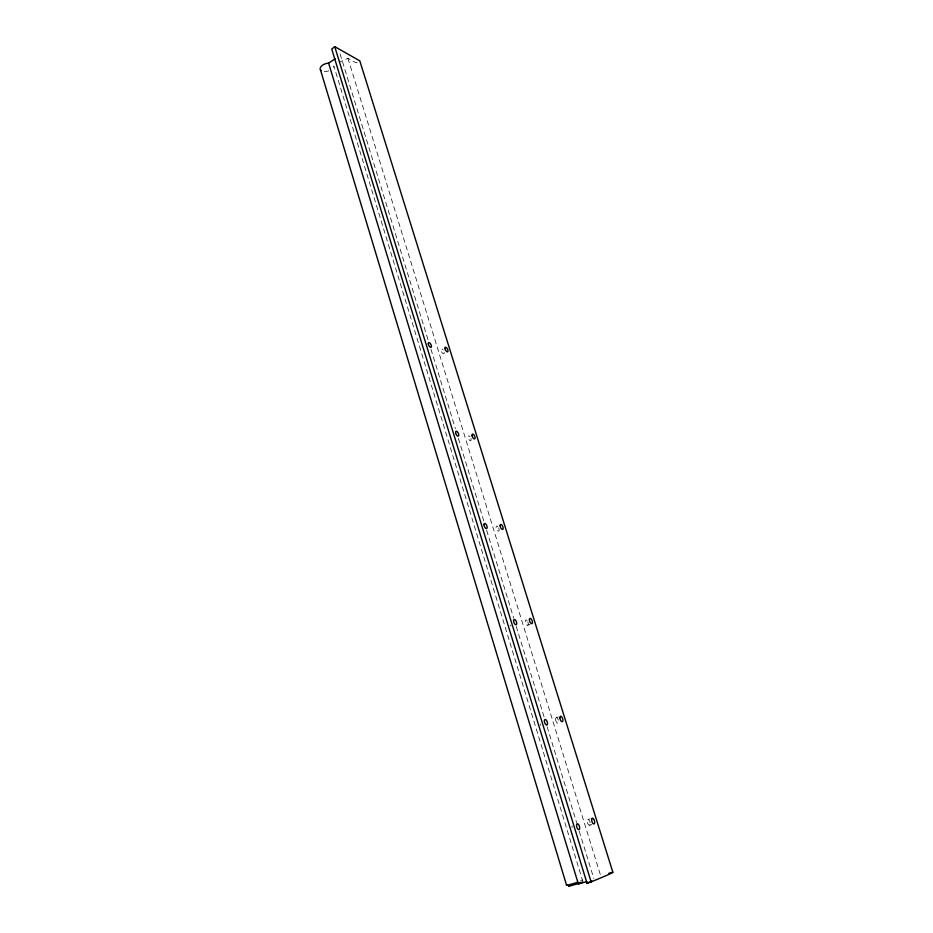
<?xml version="1.0" encoding="UTF-8"?>
<svg xmlns="http://www.w3.org/2000/svg" width="933" height="933" viewBox="0 0 933 933"><rect width="100%" height="100%" fill="white"/><g stroke="black" fill="none" stroke-linecap="round" stroke-linejoin="round"><path stroke-width="0.7" stroke-dasharray="4.67 3.5" d="M357.246 62.499L355.753 62.698L347.904 58.289L340.335 61.718M527.588 625.238L529.979 624.34M556.255 717.687L558.4 716.964M590.099 824.597A2.997 1.318 73.5 0 1 587.755 823.547A2.997 1.318 73.5 0 1 587.825 819.501L590.053 818.847M589.609 825.215L591.837 824.585M347.904 58.289L600.572 875.411M340.09 53.904L428.375 340.848M430.953 349.21L455.386 428.609M458.383 438.358L484.099 521.932M486.664 530.294L513.675 618.043M516.241 626.405L544.102 716.952M547.1 726.702L576.676 822.813M579.241 831.163L593.82 878.524M582.95 881.79L333.862 65.975A7.067 3.884 -16.7 0 1 332.918 68.144M328.789 70.815A7.067 3.884 -16.7 0 1 323.646 71.479M510.946 626.09A2.834 1.306 69.3 0 1 510.153 625.133M572.092 827.699A3.067 1.376 73.8 0 1 572.151 825.705M540.872 725.349A2.939 1.341 71.6 0 1 540.254 723.985M580.594 880.367A8.432 0.595 -17 0 1 582.355 880.39M587.825 819.501A2.997 1.318 73.5 0 1 590.134 822.649M527.798 621.833A2.776 1.248 69.3 0 1 527.46 625.238A2.776 1.248 69.3 0 1 525.244 621.565A2.776 1.248 69.3 0 1 527.098 620.678M498.689 528.055A2.706 1.213 67.1 0 1 498.292 531.157A2.706 1.213 67.1 0 1 496.099 527.507A2.706 1.213 67.1 0 1 498 526.9M470.943 438.545A2.647 1.166 65.1 0 1 469.987 440.609A2.647 1.166 65.1 0 1 468.074 436.901A2.647 1.166 65.1 0 1 470.022 436.761M444.166 352.382A2.601 1.12 63.2 0 1 442.743 353.397A2.601 1.12 63.2 0 1 441.134 349.782A2.601 1.12 63.2 0 1 443.105 350.027M555.578 719.296A2.881 1.283 71.4 0 0 557.957 723.168A2.881 1.283 71.4 0 0 557.771 718.818A2.881 1.283 71.4 0 0 555.578 719.296"/><path stroke-width="1.4" d="M587.044 883.283L331.74 49.076L334.749 46.65L359.8 60.832L612.841 872.215C614.136 872.822 572.361 889.627 591.895 881.009M321.127 70.57A7.067 3.884 -16.7 0 1 321.477 66.091A7.067 3.884 -16.7 0 1 328.591 63.106L335.087 58.814M580.793 882.805L581.492 882.338L580.466 882.396M569.328 885.837L568.605 886.303L579.836 883.201M570.296 885.429L571.579 884.95M608.817 873.3L612.841 872.215M328.591 63.106L578.343 883.901L586.974 881.615M334.749 46.65L591.23 882.233M320.427 69.765L566.506 885.009M577.819 882.175A8.432 0.595 -17 0 1 569.025 884.752A8.432 0.595 -17 0 1 566.972 884.706M582.868 882.093A8.432 0.606 -17 0 1 578.343 883.901M576.547 824.97A3.067 1.365 73.7 0 0 578.647 829.659A3.067 1.365 73.7 0 0 579.101 825.472A3.067 1.365 73.7 0 0 576.547 824.97M591.674 819.372A2.997 1.306 73.5 0 0 593.715 823.967A2.997 1.306 73.5 0 0 594.123 819.885A2.997 1.306 73.5 0 0 591.674 819.372M544.382 721.081A2.951 1.341 71.5 0 0 546.82 725.058A2.951 1.341 71.5 0 0 546.656 720.603A2.951 1.341 71.5 0 0 544.382 721.081M559.893 717.85A2.881 1.283 71.4 0 0 562.272 721.745A2.881 1.283 71.4 0 0 562.074 717.384A2.881 1.283 71.4 0 0 559.893 717.85M513.558 620.83A2.846 1.306 69.3 0 0 515.972 624.795A2.846 1.306 69.3 0 0 515.879 620.667A2.846 1.306 69.3 0 0 513.558 620.83M529.408 619.792A2.787 1.248 69.2 0 0 531.752 623.676A2.787 1.248 69.2 0 0 531.635 619.629A2.787 1.248 69.2 0 0 529.408 619.792M483.982 524.638A2.764 1.26 67 0 0 486.361 528.591A2.764 1.26 67 0 0 486.35 524.766A2.764 1.26 67 0 0 483.982 524.638M500.123 525.606A2.706 1.213 67.1 0 0 502.455 529.477A2.706 1.213 67.1 0 0 502.397 525.734A2.706 1.213 67.1 0 0 500.123 525.606M455.619 432.83A2.706 1.213 64.9 0 0 458.266 436.166A2.706 1.213 64.9 0 0 457.602 432.107A2.706 1.213 64.9 0 0 455.619 432.83M472.04 435.653A2.647 1.166 65.1 0 0 474.605 438.918A2.647 1.166 65.1 0 0 473.929 434.941A2.647 1.166 65.1 0 0 472.04 435.653M428.305 343.997A2.659 1.166 63 0 0 430.941 347.391A2.659 1.166 63 0 0 430.335 343.554A2.659 1.166 63 0 0 428.305 343.997M444.959 348.545A2.601 1.12 63.2 0 0 447.513 351.869A2.601 1.12 63.2 0 0 446.895 348.102A2.601 1.12 63.2 0 0 444.959 348.545"/></g></svg>
